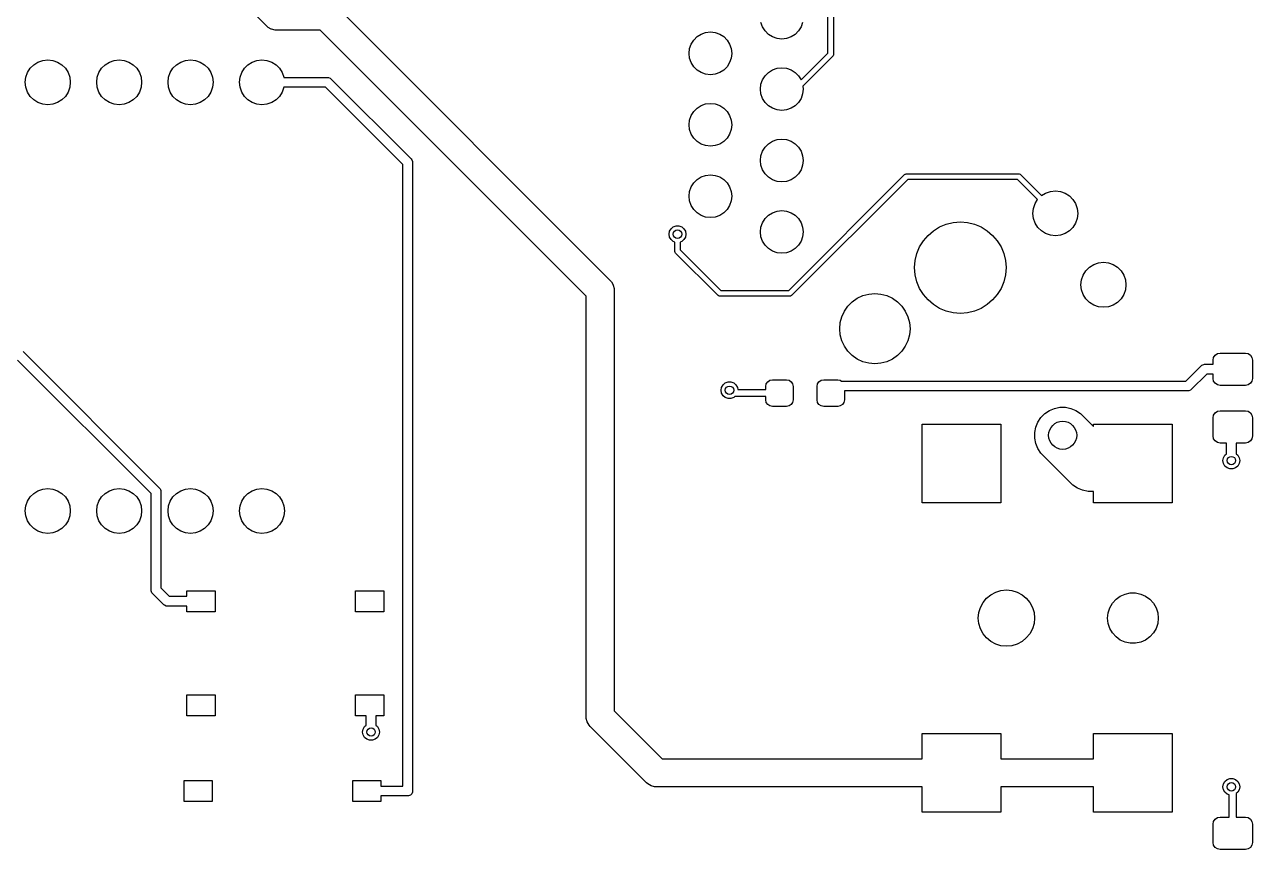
# Model space of a CAD drawing. Extents: x 281 to 540, y -238 to -79.
# Drawn here: x 331.58 to 375.26, y -174.03 to -144.71 of the extents above; entities that cross this region are included whole.
import ezdxf

# ---------------------------------------------------------------- set-up
doc = ezdxf.new("R2010")
doc.units = 0
doc.layers.add('BLACK', color=7, linetype='CONTINUOUS')

msp = doc.modelspace()

# ---------------------------------------------------------------- linework, layer by layer
at = {"layer": 'BLACK', "linetype": 'CONTINUOUS'}
for p, q in [((340.206447, -144.763553), (338.613947, -143.171053)), ((360.16, -145.718578), (360.16, -143.101422)), ((360.36, -143.06), (360.36, -145.76)), ((342.663553, -144.056447), (352.413553, -153.806446)), ((340.25561, -144.806668), (340.206447, -144.763553)), ((340.255619, -144.806677), (340.25561, -144.806668)), ((340.357488, -144.865491), (340.255619, -144.806677)), ((340.368658, -144.87194), (340.357488, -144.865491)), ((340.494737, -144.905723), (340.368658, -144.87194)), ((340.494752, -144.905723), (340.494737, -144.905723)), ((340.56, -144.91), (340.494752, -144.905723)), ((342.102894, -144.91), (340.56, -144.91)), ((351.56, -154.367106), (342.102894, -144.91)), ((355.650248, -145.045264), (355.810884, -144.989055)), ((355.810884, -144.989055), (355.98, -144.97)), ((355.98, -144.97), (356.149116, -144.989055)), ((356.149116, -144.989055), (356.309752, -145.045264)), ((357.835264, -144.789752), (357.779055, -144.629116)), ((357.925808, -144.933852), (357.835264, -144.789752)), ((358.046148, -145.054192), (357.925808, -144.933852)), ((359.114192, -144.933852), (358.993852, -145.054192)), ((359.204736, -144.789752), (359.114192, -144.933852)), ((359.260945, -144.629116), (359.204736, -144.789752)), ((355.239055, -145.560884), (355.295264, -145.400248)), ((355.295264, -145.400248), (355.385808, -145.256148)), ((355.385808, -145.256148), (355.506148, -145.135808)), ((355.506148, -145.135808), (355.650248, -145.045264)), ((356.309752, -145.045264), (356.453852, -145.135808)), ((356.453852, -145.135808), (356.574192, -145.256148)), ((356.574192, -145.256148), (356.664736, -145.400248)), ((356.664736, -145.400248), (356.720945, -145.560884)), ((358.190248, -145.144736), (358.046148, -145.054192)), ((358.350884, -145.200945), (358.190248, -145.144736)), ((358.52, -145.22), (358.350884, -145.200945)), ((358.689116, -145.200945), (358.52, -145.22)), ((358.849752, -145.144736), (358.689116, -145.200945)), ((358.993852, -145.054192), (358.849752, -145.144736)), ((355.22, -145.73), (355.239055, -145.560884)), ((355.239055, -145.899116), (355.22, -145.73)), ((356.720945, -145.560884), (356.74, -145.73)), ((356.74, -145.73), (356.720945, -145.899116)), ((359.205667, -146.67291), (360.16, -145.718578)), ((360.330711, -145.830711), (359.267992, -146.893429)), ((360.343147, -145.815557), (360.330711, -145.830711)), ((360.358079, -145.779509), (360.343147, -145.815557)), ((360.36, -145.76), (360.358079, -145.779509)), ((331.689225, -146.412893), (331.784535, -146.261208)), ((331.784535, -146.261208), (331.911208, -146.134535)), ((331.911208, -146.134535), (332.062893, -146.039225)), ((332.062893, -146.039225), (332.231983, -145.980058)), ((332.231983, -145.980058), (332.41, -145.96)), ((332.41, -145.96), (332.588017, -145.980058)), ((332.588017, -145.980058), (332.757107, -146.039225)), ((332.757107, -146.039225), (332.908792, -146.134535)), ((332.908792, -146.134535), (333.035465, -146.261208)), ((333.035465, -146.261208), (333.130775, -146.412893)), ((334.229225, -146.412893), (334.324535, -146.261208)), ((334.324535, -146.261208), (334.451208, -146.134535)), ((334.451208, -146.134535), (334.602893, -146.039225)), ((334.602893, -146.039225), (334.771983, -145.980058)), ((334.771983, -145.980058), (334.95, -145.96)), ((334.95, -145.96), (335.128017, -145.980058)), ((335.128017, -145.980058), (335.297107, -146.039225)), ((335.297107, -146.039225), (335.448792, -146.134535)), ((335.448792, -146.134535), (335.575465, -146.261208)), ((335.575465, -146.261208), (335.670775, -146.412893)), ((336.769225, -146.412893), (336.864535, -146.261208)), ((336.864535, -146.261208), (336.991208, -146.134535)), ((336.991208, -146.134535), (337.142893, -146.039225)), ((337.142893, -146.039225), (337.311983, -145.980058)), ((337.311983, -145.980058), (337.49, -145.96)), ((337.49, -145.96), (337.668017, -145.980058)), ((337.668017, -145.980058), (337.837107, -146.039225)), ((337.837107, -146.039225), (337.988792, -146.134535)), ((337.988792, -146.134535), (338.115465, -146.261208)), ((338.115465, -146.261208), (338.210775, -146.412893)), ((339.309225, -146.412893), (339.404535, -146.261208)), ((339.404535, -146.261208), (339.531208, -146.134535)), ((339.531208, -146.134535), (339.682893, -146.039225)), ((339.682893, -146.039225), (339.851983, -145.980058)), ((339.851983, -145.980058), (340.03, -145.96)), ((340.03, -145.96), (340.208017, -145.980058)), ((340.208017, -145.980058), (340.377107, -146.039225)), ((340.377107, -146.039225), (340.528792, -146.134535)), ((340.528792, -146.134535), (340.655465, -146.261208)), ((340.655465, -146.261208), (340.750775, -146.412893)), ((355.295264, -146.059752), (355.239055, -145.899116)), ((355.385808, -146.203852), (355.295264, -146.059752)), ((355.506148, -146.324192), (355.385808, -146.203852)), ((356.574192, -146.203852), (356.453852, -146.324192)), ((356.664736, -146.059752), (356.574192, -146.203852)), ((356.720945, -145.899116), (356.664736, -146.059752)), ((358.190248, -146.315264), (358.350884, -146.259055)), ((358.350884, -146.259055), (358.52, -146.24)), ((358.52, -146.24), (358.689116, -146.259055)), ((358.689116, -146.259055), (358.849752, -146.315264)), ((331.61, -146.76), (331.630058, -146.581983)), ((331.630058, -146.581983), (331.689225, -146.412893)), ((333.130775, -146.412893), (333.189942, -146.581983)), ((333.189942, -146.581983), (333.21, -146.76)), ((334.15, -146.76), (334.170058, -146.581983)), ((334.170058, -146.581983), (334.229225, -146.412893)), ((335.670775, -146.412893), (335.729942, -146.581983)), ((335.729942, -146.581983), (335.75, -146.76)), ((336.69, -146.76), (336.710058, -146.581983)), ((336.710058, -146.581983), (336.769225, -146.412893)), ((338.210775, -146.412893), (338.269942, -146.581983)), ((338.269942, -146.581983), (338.29, -146.76)), ((339.23, -146.76), (339.250058, -146.581983)), ((339.250058, -146.581983), (339.309225, -146.412893)), ((340.750775, -146.412893), (340.809942, -146.581983)), ((340.809942, -146.581983), (340.810282, -146.585)), ((340.810282, -146.585), (342.36, -146.585)), ((342.36, -146.585), (342.394141, -146.588363)), ((342.394141, -146.588363), (342.457225, -146.614493)), ((342.457225, -146.614493), (342.457229, -146.614497)), ((342.457229, -146.614497), (342.483744, -146.636256)), ((342.483744, -146.636256), (345.333744, -149.486257)), ((355.650248, -146.414736), (355.506148, -146.324192)), ((355.810884, -146.470945), (355.650248, -146.414736)), ((355.98, -146.49), (355.810884, -146.470945)), ((356.149116, -146.470945), (355.98, -146.49)), ((356.309752, -146.414736), (356.149116, -146.470945)), ((356.453852, -146.324192), (356.309752, -146.414736)), ((357.779055, -146.830884), (357.835264, -146.670248)), ((357.835264, -146.670248), (357.925808, -146.526148)), ((357.925808, -146.526148), (358.046148, -146.405808)), ((358.046148, -146.405808), (358.190248, -146.315264)), ((358.849752, -146.315264), (358.993852, -146.405808)), ((358.993852, -146.405808), (359.114192, -146.526148)), ((359.114192, -146.526148), (359.204736, -146.670248)), ((359.204736, -146.670248), (359.205667, -146.67291)), ((331.630058, -146.938017), (331.61, -146.76)), ((331.689225, -147.107107), (331.630058, -146.938017)), ((331.784535, -147.258792), (331.689225, -147.107107)), ((333.130775, -147.107107), (333.035465, -147.258792)), ((333.189942, -146.938017), (333.130775, -147.107107)), ((333.21, -146.76), (333.189942, -146.938017)), ((334.170058, -146.938017), (334.15, -146.76)), ((334.229225, -147.107107), (334.170058, -146.938017)), ((334.324535, -147.258792), (334.229225, -147.107107)), ((335.670775, -147.107107), (335.575465, -147.258792)), ((335.729942, -146.938017), (335.670775, -147.107107)), ((335.75, -146.76), (335.729942, -146.938017)), ((336.710058, -146.938017), (336.69, -146.76)), ((336.769225, -147.107107), (336.710058, -146.938017)), ((336.864535, -147.258792), (336.769225, -147.107107)), ((338.210775, -147.107107), (338.115465, -147.258792)), ((338.269942, -146.938017), (338.210775, -147.107107)), ((338.29, -146.76), (338.269942, -146.938017)), ((339.250058, -146.938017), (339.23, -146.76)), ((339.309225, -147.107107), (339.250058, -146.938017)), ((339.404535, -147.258792), (339.309225, -147.107107)), ((340.750775, -147.107107), (340.655465, -147.258792)), ((340.809942, -146.938017), (340.750775, -147.107107)), ((340.810282, -146.935), (340.809942, -146.938017)), ((342.287512, -146.935), (340.810282, -146.935)), ((345.035, -149.682487), (342.287512, -146.935)), ((357.76, -147), (357.779055, -146.830884)), ((357.779055, -147.169116), (357.76, -147)), ((357.835264, -147.329752), (357.779055, -147.169116)), ((359.260945, -147.169116), (359.204736, -147.329752)), ((359.28, -147), (359.260945, -147.169116)), ((359.267992, -146.893429), (359.28, -147)), ((331.911208, -147.385465), (331.784535, -147.258792)), ((332.062893, -147.480775), (331.911208, -147.385465)), ((332.231983, -147.539942), (332.062893, -147.480775)), ((332.41, -147.56), (332.231983, -147.539942)), ((332.588017, -147.539942), (332.41, -147.56)), ((332.757107, -147.480775), (332.588017, -147.539942)), ((332.908792, -147.385465), (332.757107, -147.480775)), ((333.035465, -147.258792), (332.908792, -147.385465)), ((334.451208, -147.385465), (334.324535, -147.258792)), ((334.602893, -147.480775), (334.451208, -147.385465)), ((334.771983, -147.539942), (334.602893, -147.480775)), ((334.95, -147.56), (334.771983, -147.539942)), ((335.128017, -147.539942), (334.95, -147.56)), ((335.297107, -147.480775), (335.128017, -147.539942)), ((335.448792, -147.385465), (335.297107, -147.480775)), ((335.575465, -147.258792), (335.448792, -147.385465)), ((336.991208, -147.385465), (336.864535, -147.258792)), ((337.142893, -147.480775), (336.991208, -147.385465)), ((337.311983, -147.539942), (337.142893, -147.480775)), ((337.49, -147.56), (337.311983, -147.539942)), ((337.668017, -147.539942), (337.49, -147.56)), ((337.837107, -147.480775), (337.668017, -147.539942)), ((337.988792, -147.385465), (337.837107, -147.480775)), ((338.115465, -147.258792), (337.988792, -147.385465)), ((339.531208, -147.385465), (339.404535, -147.258792)), ((339.682893, -147.480775), (339.531208, -147.385465)), ((339.851983, -147.539942), (339.682893, -147.480775)), ((340.03, -147.56), (339.851983, -147.539942)), ((340.208017, -147.539942), (340.03, -147.56)), ((340.377107, -147.480775), (340.208017, -147.539942)), ((340.528792, -147.385465), (340.377107, -147.480775)), ((340.655465, -147.258792), (340.528792, -147.385465)), ((355.506148, -147.675808), (355.650248, -147.585264)), ((355.650248, -147.585264), (355.810884, -147.529055)), ((355.810884, -147.529055), (355.98, -147.51)), ((355.98, -147.51), (356.149116, -147.529055)), ((356.149116, -147.529055), (356.309752, -147.585264)), ((356.309752, -147.585264), (356.453852, -147.675808)), ((357.925808, -147.473852), (357.835264, -147.329752)), ((358.046148, -147.594192), (357.925808, -147.473852)), ((358.190248, -147.684736), (358.046148, -147.594192)), ((358.993852, -147.594192), (358.849752, -147.684736)), ((359.114192, -147.473852), (358.993852, -147.594192)), ((359.204736, -147.329752), (359.114192, -147.473852)), ((355.239055, -148.100884), (355.295264, -147.940248)), ((355.295264, -147.940248), (355.385808, -147.796148)), ((355.385808, -147.796148), (355.506148, -147.675808)), ((356.453852, -147.675808), (356.574192, -147.796148)), ((356.574192, -147.796148), (356.664736, -147.940248)), ((356.664736, -147.940248), (356.720945, -148.100884)), ((358.350884, -147.740945), (358.190248, -147.684736)), ((358.52, -147.76), (358.350884, -147.740945)), ((358.689116, -147.740945), (358.52, -147.76)), ((358.849752, -147.684736), (358.689116, -147.740945)), ((355.22, -148.27), (355.239055, -148.100884)), ((355.239055, -148.439116), (355.22, -148.27)), ((355.295264, -148.599752), (355.239055, -148.439116)), ((356.720945, -148.439116), (356.664736, -148.599752)), ((356.720945, -148.100884), (356.74, -148.27)), ((356.74, -148.27), (356.720945, -148.439116)), ((355.385808, -148.743852), (355.295264, -148.599752)), ((355.506148, -148.864192), (355.385808, -148.743852)), ((355.650248, -148.954736), (355.506148, -148.864192)), ((356.453852, -148.864192), (356.309752, -148.954736)), ((356.574192, -148.743852), (356.453852, -148.864192)), ((356.664736, -148.599752), (356.574192, -148.743852)), ((358.046148, -148.945808), (358.190248, -148.855264)), ((358.190248, -148.855264), (358.350884, -148.799055)), ((358.350884, -148.799055), (358.52, -148.78)), ((358.52, -148.78), (358.689116, -148.799055)), ((358.689116, -148.799055), (358.849752, -148.855264)), ((358.849752, -148.855264), (358.993852, -148.945808)), ((355.810884, -149.010945), (355.650248, -148.954736)), ((355.98, -149.03), (355.810884, -149.010945)), ((356.149116, -149.010945), (355.98, -149.03)), ((356.309752, -148.954736), (356.149116, -149.010945)), ((357.779055, -149.370884), (357.835264, -149.210248)), ((357.835264, -149.210248), (357.925808, -149.066148)), ((357.925808, -149.066148), (358.046148, -148.945808)), ((358.993852, -148.945808), (359.114192, -149.066148)), ((359.114192, -149.066148), (359.204736, -149.210248)), ((359.204736, -149.210248), (359.260945, -149.370884)), ((345.035, -171.785), (345.035, -149.682487)), ((345.333744, -149.486257), (345.355502, -149.51277)), ((345.355502, -149.51277), (345.355507, -149.512775)), ((345.355507, -149.512775), (345.355507, -149.512776)), ((345.355507, -149.512776), (345.381638, -149.57586)), ((345.381638, -149.57586), (345.381638, -149.575869)), ((345.381638, -149.575869), (345.385, -149.61)), ((345.385, -149.61), (345.385, -171.96)), ((357.76, -149.54), (357.779055, -149.370884)), ((357.779055, -149.709116), (357.76, -149.54)), ((357.835264, -149.869752), (357.779055, -149.709116)), ((359.260945, -149.709116), (359.204736, -149.869752)), ((359.260945, -149.370884), (359.28, -149.54)), ((359.28, -149.54), (359.260945, -149.709116)), ((355.385808, -150.336148), (355.506148, -150.215808)), ((355.506148, -150.215808), (355.650248, -150.125264)), ((355.650248, -150.125264), (355.810884, -150.069055)), ((355.810884, -150.069055), (355.98, -150.05)), ((355.98, -150.05), (356.149116, -150.069055)), ((356.149116, -150.069055), (356.309752, -150.125264)), ((356.309752, -150.125264), (356.453852, -150.215808)), ((356.453852, -150.215808), (356.574192, -150.336148)), ((357.925808, -150.013852), (357.835264, -149.869752)), ((358.046148, -150.134192), (357.925808, -150.013852)), ((358.190248, -150.224736), (358.046148, -150.134192)), ((358.350884, -150.280945), (358.190248, -150.224736)), ((358.849752, -150.224736), (358.689116, -150.280945)), ((358.768578, -154.16), (362.889289, -150.03929)), ((358.993852, -150.134192), (358.849752, -150.224736)), ((363.001421, -150.21), (358.880711, -154.330711)), ((359.114192, -150.013852), (358.993852, -150.134192)), ((359.204736, -149.869752), (359.114192, -150.013852)), ((362.889289, -150.03929), (362.904442, -150.026853)), ((362.904442, -150.026853), (362.915, -150.022479)), ((362.915, -150.022479), (362.940491, -150.011921)), ((362.940491, -150.011921), (362.96, -150.01)), ((362.96, -150.01), (366.94, -150.01)), ((366.898578, -150.21), (363.001421, -150.21)), ((367.618843, -150.930265), (366.898578, -150.21)), ((366.94, -150.01), (366.959509, -150.011921)), ((366.959509, -150.011921), (366.995557, -150.026853)), ((366.995557, -150.026853), (367.010711, -150.039289)), ((367.010711, -150.039289), (367.760265, -150.788843)), ((355.22, -150.81), (355.239055, -150.640884)), ((355.239055, -150.640884), (355.295264, -150.480248)), ((355.295264, -150.480248), (355.385808, -150.336148)), ((356.574192, -150.336148), (356.664736, -150.480248)), ((356.664736, -150.480248), (356.720945, -150.640884)), ((356.720945, -150.640884), (356.74, -150.81)), ((358.52, -150.3), (358.350884, -150.280945)), ((358.689116, -150.280945), (358.52, -150.3)), ((367.902893, -150.699225), (368.071983, -150.640058)), ((368.071983, -150.640058), (368.25, -150.62)), ((368.25, -150.62), (368.428017, -150.640058)), ((368.428017, -150.640058), (368.597107, -150.699225)), ((355.239055, -150.979116), (355.22, -150.81)), ((355.295264, -151.139752), (355.239055, -150.979116)), ((356.720945, -150.979116), (356.664736, -151.139752)), ((356.74, -150.81), (356.720945, -150.979116)), ((367.470058, -151.241983), (367.529225, -151.072893)), ((367.529225, -151.072893), (367.618843, -150.930265)), ((367.760265, -150.788843), (367.902893, -150.699225)), ((368.597107, -150.699225), (368.748792, -150.794535)), ((368.748792, -150.794535), (368.875465, -150.921208)), ((368.875465, -150.921208), (368.970775, -151.072893)), ((368.970775, -151.072893), (369.029942, -151.241983)), ((355.385808, -151.283852), (355.295264, -151.139752)), ((355.506148, -151.404192), (355.385808, -151.283852)), ((355.650248, -151.494736), (355.506148, -151.404192)), ((355.810884, -151.550945), (355.650248, -151.494736)), ((355.98, -151.57), (355.810884, -151.550945)), ((356.149116, -151.550945), (355.98, -151.57)), ((356.309752, -151.494736), (356.149116, -151.550945)), ((356.453852, -151.404192), (356.309752, -151.494736)), ((356.574192, -151.283852), (356.453852, -151.404192)), ((356.664736, -151.139752), (356.574192, -151.283852)), ((357.925808, -151.606148), (358.046148, -151.485808)), ((358.046148, -151.485808), (358.190248, -151.395264)), ((358.190248, -151.395264), (358.350884, -151.339055)), ((358.350884, -151.339055), (358.52, -151.32)), ((358.52, -151.32), (358.689116, -151.339055)), ((358.689116, -151.339055), (358.849752, -151.395264)), ((358.849752, -151.395264), (358.993852, -151.485808)), ((358.993852, -151.485808), (359.114192, -151.606148)), ((367.45, -151.42), (367.470058, -151.241983)), ((367.470058, -151.598017), (367.45, -151.42)), ((369.029942, -151.241983), (369.05, -151.42)), ((369.05, -151.42), (369.029942, -151.598017)), ((354.528092, -152.057394), (354.580187, -151.967164)), ((354.580187, -151.967164), (354.66, -151.900192)), ((354.66, -151.900192), (354.757906, -151.864558)), ((354.757906, -151.864558), (354.862094, -151.864558)), ((354.862094, -151.864558), (354.96, -151.900192)), ((354.96, -151.900192), (355.039813, -151.967164)), ((355.039813, -151.967164), (355.091908, -152.057394)), ((357.76, -152.08), (357.779055, -151.910884)), ((357.779055, -151.910884), (357.835264, -151.750248)), ((357.835264, -151.750248), (357.925808, -151.606148)), ((359.114192, -151.606148), (359.204736, -151.750248)), ((359.204736, -151.750248), (359.260945, -151.910884)), ((359.260945, -151.910884), (359.28, -152.08)), ((363.914849, -152.035347), (364.132265, -151.902114)), ((364.132265, -151.902114), (364.367847, -151.804533)), ((364.367847, -151.804533), (364.615794, -151.745006)), ((364.615794, -151.745006), (364.87, -151.725)), ((364.87, -151.725), (365.124206, -151.745006)), ((365.124206, -151.745006), (365.372153, -151.804533)), ((365.372153, -151.804533), (365.607735, -151.902114)), ((365.607735, -151.902114), (365.825151, -152.035347)), ((367.529225, -151.767107), (367.470058, -151.598017)), ((367.624535, -151.918792), (367.529225, -151.767107)), ((367.751208, -152.045465), (367.624535, -151.918792)), ((368.875465, -151.918792), (368.748792, -152.045465)), ((368.970775, -151.767107), (368.875465, -151.918792)), ((369.029942, -151.598017), (368.970775, -151.767107)), ((354.51, -152.16), (354.528092, -152.057394)), ((354.528092, -152.262606), (354.51, -152.16)), ((354.580187, -152.352836), (354.528092, -152.262606)), ((354.66, -152.419808), (354.580187, -152.352836)), ((354.71, -152.438006), (354.66, -152.419808)), ((354.96, -152.419808), (354.91, -152.438006)), ((355.039813, -152.352836), (354.96, -152.419808)), ((355.091908, -152.262606), (355.039813, -152.352836)), ((355.091908, -152.057394), (355.11, -152.16)), ((355.11, -152.16), (355.091908, -152.262606)), ((357.779055, -152.249116), (357.76, -152.08)), ((357.835264, -152.409752), (357.779055, -152.249116)), ((357.925808, -152.553852), (357.835264, -152.409752)), ((359.204736, -152.409752), (359.114192, -152.553852)), ((359.260945, -152.249116), (359.204736, -152.409752)), ((359.28, -152.08), (359.260945, -152.249116)), ((363.422114, -152.612265), (363.555347, -152.394849)), ((363.555347, -152.394849), (363.720951, -152.200951)), ((363.720951, -152.200951), (363.914849, -152.035347)), ((365.825151, -152.035347), (366.019049, -152.200951)), ((366.019049, -152.200951), (366.184653, -152.394849)), ((366.184653, -152.394849), (366.317886, -152.612265)), ((367.902893, -152.140775), (367.751208, -152.045465)), ((368.071983, -152.199942), (367.902893, -152.140775)), ((368.25, -152.22), (368.071983, -152.199942)), ((368.428017, -152.199942), (368.25, -152.22)), ((368.597107, -152.140775), (368.428017, -152.199942)), ((368.748792, -152.045465), (368.597107, -152.140775)), ((354.71, -152.76), (354.71, -152.438006)), ((354.711921, -152.779509), (354.71, -152.76)), ((354.726853, -152.815557), (354.711921, -152.779509)), ((354.739289, -152.830711), (354.726853, -152.815557)), ((356.239289, -154.33071), (354.739289, -152.830711)), ((354.91, -152.438006), (354.91, -152.718578)), ((354.91, -152.718578), (356.351421, -154.16)), ((358.046148, -152.674192), (357.925808, -152.553852)), ((358.190248, -152.764736), (358.046148, -152.674192)), ((358.350884, -152.820945), (358.190248, -152.764736)), ((358.52, -152.84), (358.350884, -152.820945)), ((358.689116, -152.820945), (358.52, -152.84)), ((358.849752, -152.764736), (358.689116, -152.820945)), ((358.993852, -152.674192), (358.849752, -152.764736)), ((359.114192, -152.553852), (358.993852, -152.674192)), ((363.265006, -153.095794), (363.324533, -152.847847)), ((363.324533, -152.847847), (363.422114, -152.612265)), ((366.317886, -152.612265), (366.415467, -152.847847)), ((366.415467, -152.847847), (366.474994, -153.095794)), ((363.245, -153.35), (363.265006, -153.095794)), ((366.474994, -153.095794), (366.495, -153.35)), ((369.461208, -153.334535), (369.612893, -153.239225)), ((369.612893, -153.239225), (369.781983, -153.180058)), ((369.781983, -153.180058), (369.96, -153.16)), ((369.96, -153.16), (370.138017, -153.180058)), ((370.138017, -153.180058), (370.307107, -153.239225)), ((370.307107, -153.239225), (370.458792, -153.334535)), ((363.265006, -153.604206), (363.245, -153.35)), ((363.324533, -153.852153), (363.265006, -153.604206)), ((366.474994, -153.604206), (366.415467, -153.852153)), ((366.495, -153.35), (366.474994, -153.604206)), ((369.180058, -153.781983), (369.239225, -153.612893)), ((369.239225, -153.612893), (369.334535, -153.461208)), ((369.334535, -153.461208), (369.461208, -153.334535)), ((370.458792, -153.334535), (370.585465, -153.461208)), ((370.585465, -153.461208), (370.680775, -153.612893)), ((370.680775, -153.612893), (370.739942, -153.781983)), ((352.413553, -153.806446), (352.456668, -153.85561)), ((352.456668, -153.85561), (352.456677, -153.855619)), ((352.456677, -153.855619), (352.516941, -153.96)), ((352.516941, -153.96), (352.52194, -153.968658)), ((352.52194, -153.968658), (352.555723, -154.094737)), ((352.555723, -154.094737), (352.555723, -154.094752)), ((352.555723, -154.094752), (352.56, -154.16)), ((352.56, -154.16), (352.56, -169.102894)), ((356.351421, -154.16), (358.768578, -154.16)), ((363.422114, -154.087735), (363.324533, -153.852153)), ((363.555347, -154.305151), (363.422114, -154.087735)), ((366.317886, -154.087735), (366.184653, -154.305151)), ((366.415467, -153.852153), (366.317886, -154.087735)), ((369.16, -153.96), (369.180058, -153.781983)), ((369.180058, -154.138017), (369.16, -153.96)), ((369.239225, -154.307107), (369.180058, -154.138017)), ((370.739942, -154.138017), (370.680775, -154.307107)), ((370.739942, -153.781983), (370.76, -153.96)), ((370.76, -153.96), (370.739942, -154.138017)), ((351.56, -169.31), (351.56, -154.367106)), ((356.254442, -154.343147), (356.239289, -154.33071)), ((356.259843, -154.345384), (356.254442, -154.343147)), ((356.290491, -154.358079), (356.259843, -154.345384)), ((356.31, -154.36), (356.290491, -154.358079)), ((358.81, -154.36), (356.31, -154.36)), ((358.829509, -154.358079), (358.81, -154.36)), ((358.865557, -154.343147), (358.829509, -154.358079)), ((358.880711, -154.330711), (358.865557, -154.343147)), ((360.872444, -154.716515), (361.026515, -154.562444)), ((361.026515, -154.562444), (361.205, -154.437468)), ((361.205, -154.437468), (361.402475, -154.345384)), ((361.402475, -154.345384), (361.61294, -154.28899)), ((361.61294, -154.28899), (361.83, -154.27)), ((361.83, -154.27), (362.04706, -154.28899)), ((362.04706, -154.28899), (362.257525, -154.345384)), ((362.257525, -154.345384), (362.455, -154.437468)), ((362.455, -154.437468), (362.633485, -154.562444)), ((362.633485, -154.562444), (362.787556, -154.716515)), ((363.720951, -154.499049), (363.555347, -154.305151)), ((363.914849, -154.664653), (363.720951, -154.499049)), ((366.019049, -154.499049), (365.825151, -154.664653)), ((366.184653, -154.305151), (366.019049, -154.499049)), ((369.334535, -154.458792), (369.239225, -154.307107)), ((369.461208, -154.585465), (369.334535, -154.458792)), ((369.612893, -154.680775), (369.461208, -154.585465)), ((370.458792, -154.585465), (370.307107, -154.680775)), ((370.585465, -154.458792), (370.458792, -154.585465)), ((370.680775, -154.307107), (370.585465, -154.458792)), ((360.655384, -155.092475), (360.747468, -154.895)), ((360.747468, -154.895), (360.872444, -154.716515)), ((362.787556, -154.716515), (362.912532, -154.895)), ((362.912532, -154.895), (363.004616, -155.092475)), ((364.132265, -154.797886), (363.914849, -154.664653)), ((364.367847, -154.895467), (364.132265, -154.797886)), ((364.615794, -154.954994), (364.367847, -154.895467)), ((364.87, -154.975), (364.615794, -154.954994)), ((365.124206, -154.954994), (364.87, -154.975)), ((365.372153, -154.895467), (365.124206, -154.954994)), ((365.607735, -154.797886), (365.372153, -154.895467)), ((365.825151, -154.664653), (365.607735, -154.797886)), ((369.781983, -154.739942), (369.612893, -154.680775)), ((369.96, -154.76), (369.781983, -154.739942)), ((370.138017, -154.739942), (369.96, -154.76)), ((370.307107, -154.680775), (370.138017, -154.739942)), ((360.58, -155.52), (360.59899, -155.30294)), ((360.59899, -155.30294), (360.655384, -155.092475)), ((363.004616, -155.092475), (363.06101, -155.30294)), ((363.06101, -155.30294), (363.08, -155.52)), ((360.59899, -155.73706), (360.58, -155.52)), ((360.655384, -155.947525), (360.59899, -155.73706)), ((363.06101, -155.73706), (363.004616, -155.947525)), ((363.08, -155.52), (363.06101, -155.73706)), ((331.533744, -156.336256), (336.383744, -161.186256)), ((360.747468, -156.145), (360.655384, -155.947525)), ((360.872444, -156.323485), (360.747468, -156.145)), ((361.026515, -156.477556), (360.872444, -156.323485)), ((362.787556, -156.323485), (362.633485, -156.477556)), ((362.912532, -156.145), (362.787556, -156.323485)), ((363.004616, -155.947525), (362.912532, -156.145)), ((336.085, -161.382488), (331.337512, -156.635)), ((361.205, -156.602532), (361.026515, -156.477556)), ((361.402475, -156.694616), (361.205, -156.602532)), ((361.61294, -156.75101), (361.402475, -156.694616)), ((361.83, -156.77), (361.61294, -156.75101)), ((362.04706, -156.75101), (361.83, -156.77)), ((362.257525, -156.694616), (362.04706, -156.75101)), ((362.455, -156.602532), (362.257525, -156.694616)), ((362.633485, -156.477556), (362.455, -156.602532)), ((373.462775, -156.814493), (373.525859, -156.788363)), ((373.525859, -156.788363), (373.56, -156.785)), ((373.56, -156.785), (373.86, -156.785)), ((373.86, -156.635), (373.87903, -156.539329)), ((373.86, -156.785), (373.86, -156.635)), ((373.87903, -156.539329), (373.933223, -156.458223)), ((373.933223, -156.458223), (374.014329, -156.40403)), ((374.014329, -156.40403), (374.11, -156.385)), ((374.11, -156.385), (375.01, -156.385)), ((375.01, -156.385), (375.105671, -156.40403)), ((375.105671, -156.40403), (375.186777, -156.458223)), ((375.186777, -156.458223), (375.24097, -156.539329)), ((375.24097, -156.539329), (375.26, -156.635)), ((375.26, -156.635), (375.26, -157.285)), ((372.887512, -157.385), (373.436256, -156.836256)), ((373.632488, -157.135), (373.083744, -157.683744)), ((373.436256, -156.836256), (373.46277, -156.814497)), ((373.46277, -156.814497), (373.462775, -156.814493)), ((373.86, -157.135), (373.632488, -157.135)), ((373.86, -157.285), (373.86, -157.135)), ((356.36, -157.71), (356.378092, -157.607394)), ((356.378092, -157.607394), (356.430187, -157.517164)), ((356.430187, -157.517164), (356.51, -157.450192)), ((356.51, -157.450192), (356.607906, -157.414558)), ((356.607906, -157.414558), (356.712094, -157.414558)), ((356.712094, -157.414558), (356.81, -157.450192)), ((356.81, -157.450192), (356.889813, -157.517164)), ((356.889813, -157.517164), (356.941908, -157.607394)), ((356.941908, -157.607394), (356.955592, -157.685)), ((357.9475, -157.5725), (357.965579, -157.481613)), ((357.9475, -157.685), (357.9475, -157.5725)), ((357.965579, -157.481613), (358.017062, -157.404562)), ((358.017062, -157.404562), (358.094113, -157.353079)), ((358.094113, -157.353079), (358.185, -157.335)), ((358.185, -157.335), (358.685, -157.335)), ((358.685, -157.335), (358.775887, -157.353079)), ((358.775887, -157.353079), (358.852938, -157.404562)), ((358.852938, -157.404562), (358.904421, -157.481613)), ((358.904421, -157.481613), (358.9225, -157.5725)), ((358.9225, -157.5725), (358.9225, -158.0475)), ((359.7725, -157.5725), (359.790579, -157.481613)), ((359.7725, -158.0475), (359.7725, -157.5725)), ((359.790579, -157.481613), (359.842062, -157.404562)), ((359.842062, -157.404562), (359.919113, -157.353079)), ((359.919113, -157.353079), (360.01, -157.335)), ((360.01, -157.335), (360.51, -157.335)), ((360.51, -157.335), (360.600887, -157.353079)), ((360.600887, -157.353079), (360.648661, -157.385)), ((360.648661, -157.385), (372.887512, -157.385)), ((373.87903, -157.380671), (373.86, -157.285)), ((373.933223, -157.461777), (373.87903, -157.380671)), ((374.014329, -157.51597), (373.933223, -157.461777)), ((374.11, -157.535), (374.014329, -157.51597)), ((375.01, -157.535), (374.11, -157.535)), ((375.105671, -157.51597), (375.01, -157.535)), ((375.186777, -157.461777), (375.105671, -157.51597)), ((375.24097, -157.380671), (375.186777, -157.461777)), ((375.26, -157.285), (375.24097, -157.380671)), ((356.378092, -157.812606), (356.36, -157.71)), ((356.430187, -157.902836), (356.378092, -157.812606)), ((356.51, -157.969808), (356.430187, -157.902836)), ((356.607906, -158.005442), (356.51, -157.969808)), ((356.712094, -158.005442), (356.607906, -158.005442)), ((356.81, -157.969808), (356.712094, -158.005442)), ((356.851482, -157.935), (356.81, -157.969808)), ((357.9475, -157.935), (356.851482, -157.935)), ((356.955592, -157.685), (357.9475, -157.685)), ((357.9475, -158.0475), (357.9475, -157.935)), ((357.965579, -158.138387), (357.9475, -158.0475)), ((358.9225, -158.0475), (358.904421, -158.138387)), ((359.790579, -158.138387), (359.7725, -158.0475)), ((360.7475, -158.0475), (360.729421, -158.138387)), ((372.96, -157.735), (360.7475, -157.735)), ((360.7475, -157.735), (360.7475, -158.0475)), ((372.994141, -157.731637), (372.96, -157.735)), ((373.057225, -157.705507), (372.994141, -157.731637)), ((373.057229, -157.705502), (373.057225, -157.705507)), ((373.083744, -157.683744), (373.057229, -157.705502)), ((358.017062, -158.215438), (357.965579, -158.138387)), ((358.094113, -158.266921), (358.017062, -158.215438)), ((358.185, -158.285), (358.094113, -158.266921)), ((358.685, -158.285), (358.185, -158.285)), ((358.775887, -158.266921), (358.685, -158.285)), ((358.852938, -158.215438), (358.775887, -158.266921)), ((358.904421, -158.138387), (358.852938, -158.215438)), ((359.842062, -158.215438), (359.790579, -158.138387)), ((359.919113, -158.266921), (359.842062, -158.215438)), ((360.01, -158.285), (359.919113, -158.266921)), ((360.51, -158.285), (360.01, -158.285)), ((360.600887, -158.266921), (360.51, -158.285)), ((360.677938, -158.215438), (360.600887, -158.266921)), ((360.729421, -158.138387), (360.677938, -158.215438)), ((367.736989, -158.675606), (367.875606, -158.536989)), ((367.875606, -158.536989), (368.038604, -158.428079)), ((368.038604, -158.428079), (368.219716, -158.35306)), ((368.219716, -158.35306), (368.411983, -158.314816)), ((368.411983, -158.314816), (368.608017, -158.314816)), ((368.608017, -158.314816), (368.800284, -158.35306)), ((368.800284, -158.35306), (368.981396, -158.428079)), ((368.981396, -158.428079), (369.144394, -158.536989)), ((369.144394, -158.536989), (369.217107, -158.602893)), ((373.87903, -158.589329), (373.933223, -158.508223)), ((373.933223, -158.508223), (374.014329, -158.45403)), ((374.014329, -158.45403), (374.11, -158.435)), ((374.11, -158.435), (375.01, -158.435)), ((375.01, -158.435), (375.105671, -158.45403)), ((375.105671, -158.45403), (375.186777, -158.508223)), ((375.186777, -158.508223), (375.24097, -158.589329)), ((363.51, -161.71), (363.51, -158.91)), ((363.51, -158.91), (366.31, -158.91)), ((366.31, -158.91), (366.31, -161.71)), ((367.55306, -159.019716), (367.628079, -158.838604)), ((367.628079, -158.838604), (367.736989, -158.675606)), ((369.217107, -158.602893), (369.61, -158.995786)), ((369.61, -158.995786), (369.61, -158.91)), ((369.61, -158.91), (372.41, -158.91)), ((372.41, -158.91), (372.41, -161.71)), ((373.86, -158.685), (373.87903, -158.589329)), ((373.86, -159.335), (373.86, -158.685)), ((375.24097, -158.589329), (375.26, -158.685)), ((375.26, -158.685), (375.26, -159.335)), ((367.514816, -159.211983), (367.55306, -159.019716)), ((367.514816, -159.408017), (367.514816, -159.211983)), ((367.55306, -159.600284), (367.514816, -159.408017)), ((373.87903, -159.430671), (373.86, -159.335)), ((375.26, -159.335), (375.24097, -159.430671)), ((367.628079, -159.781396), (367.55306, -159.600284)), ((367.736989, -159.944394), (367.628079, -159.781396)), ((373.933223, -159.511777), (373.87903, -159.430671)), ((374.014329, -159.56597), (373.933223, -159.511777)), ((374.11, -159.585), (374.014329, -159.56597)), ((374.335, -159.585), (374.11, -159.585)), ((374.335, -159.971169), (374.335, -159.585)), ((375.01, -159.585), (374.685, -159.585)), ((374.685, -159.585), (374.685, -159.971169)), ((375.105671, -159.56597), (375.01, -159.585)), ((375.186777, -159.511777), (375.105671, -159.56597)), ((375.24097, -159.430671), (375.186777, -159.511777)), ((367.802893, -160.017107), (367.736989, -159.944394)), ((368.802894, -161.017107), (367.802893, -160.017107)), ((374.21, -160.21), (374.228092, -160.107394)), ((374.228092, -160.312606), (374.21, -160.21)), ((374.228092, -160.107394), (374.280187, -160.017164)), ((374.280187, -160.017164), (374.335, -159.971169)), ((374.685, -159.971169), (374.739813, -160.017164)), ((374.739813, -160.017164), (374.791908, -160.107394)), ((374.791908, -160.107394), (374.81, -160.21)), ((374.81, -160.21), (374.791908, -160.312606)), ((374.280187, -160.402836), (374.228092, -160.312606)), ((374.36, -160.469808), (374.280187, -160.402836)), ((374.457906, -160.505442), (374.36, -160.469808)), ((374.562094, -160.505442), (374.457906, -160.505442)), ((374.66, -160.469808), (374.562094, -160.505442)), ((374.739813, -160.402836), (374.66, -160.469808)), ((374.791908, -160.312606), (374.739813, -160.402836)), ((368.875607, -161.083011), (368.802894, -161.017107)), ((369.038604, -161.191922), (368.875607, -161.083011)), ((331.689225, -161.652893), (331.784535, -161.501208)), ((331.784535, -161.501208), (331.911208, -161.374535)), ((331.911208, -161.374535), (332.062893, -161.279225)), ((332.062893, -161.279225), (332.231983, -161.220058)), ((332.231983, -161.220058), (332.41, -161.2)), ((332.41, -161.2), (332.588017, -161.220058)), ((332.588017, -161.220058), (332.757107, -161.279225)), ((332.757107, -161.279225), (332.908792, -161.374535)), ((332.908792, -161.374535), (333.035465, -161.501208)), ((333.035465, -161.501208), (333.130775, -161.652893)), ((334.229225, -161.652893), (334.324535, -161.501208)), ((334.324535, -161.501208), (334.451208, -161.374535)), ((334.451208, -161.374535), (334.602893, -161.279225)), ((334.602893, -161.279225), (334.771983, -161.220058)), ((334.771983, -161.220058), (334.95, -161.2)), ((334.95, -161.2), (335.128017, -161.220058)), ((335.128017, -161.220058), (335.297107, -161.279225)), ((335.297107, -161.279225), (335.448792, -161.374535)), ((335.448792, -161.374535), (335.575465, -161.501208)), ((335.575465, -161.501208), (335.670775, -161.652893)), ((336.085, -164.81), (336.085, -161.382488)), ((336.383744, -161.186256), (336.405502, -161.21277)), ((336.405502, -161.21277), (336.405507, -161.212775)), ((336.405507, -161.212775), (336.41633, -161.238906)), ((336.41633, -161.238906), (336.431638, -161.27586)), ((336.431638, -161.27586), (336.431638, -161.275869)), ((336.431638, -161.275869), (336.435, -161.31)), ((336.435, -161.31), (336.435, -164.737512)), ((336.769225, -161.652893), (336.864535, -161.501208)), ((336.864535, -161.501208), (336.991208, -161.374535)), ((336.991208, -161.374535), (337.142893, -161.279225)), ((337.142893, -161.279225), (337.311983, -161.220058)), ((337.311983, -161.220058), (337.49, -161.2)), ((337.49, -161.2), (337.668017, -161.220058)), ((337.668017, -161.220058), (337.837107, -161.279225)), ((337.837107, -161.279225), (337.988792, -161.374535)), ((337.988792, -161.374535), (338.115465, -161.501208)), ((338.115465, -161.501208), (338.210775, -161.652893)), ((339.309225, -161.652893), (339.404535, -161.501208)), ((339.404535, -161.501208), (339.531208, -161.374535)), ((339.531208, -161.374535), (339.682893, -161.279225)), ((339.682893, -161.279225), (339.851983, -161.220058)), ((339.851983, -161.220058), (340.03, -161.2)), ((340.03, -161.2), (340.208017, -161.220058)), ((340.208017, -161.220058), (340.377107, -161.279225)), ((340.377107, -161.279225), (340.528792, -161.374535)), ((340.528792, -161.374535), (340.655465, -161.501208)), ((340.655465, -161.501208), (340.750775, -161.652893)), ((369.219716, -161.266941), (369.038604, -161.191922)), ((369.411983, -161.305185), (369.219716, -161.266941)), ((369.51, -161.31), (369.411983, -161.305185)), ((369.61, -161.31), (369.51, -161.31)), ((369.61, -161.71), (369.61, -161.31)), ((331.61, -162), (331.630058, -161.821983)), ((331.630058, -162.178017), (331.61, -162)), ((331.630058, -161.821983), (331.689225, -161.652893)), ((333.130775, -161.652893), (333.189942, -161.821983)), ((333.189942, -161.821983), (333.21, -162)), ((333.21, -162), (333.189942, -162.178017)), ((334.15, -162), (334.170058, -161.821983)), ((334.170058, -162.178017), (334.15, -162)), ((334.170058, -161.821983), (334.229225, -161.652893)), ((335.670775, -161.652893), (335.729942, -161.821983)), ((335.729942, -161.821983), (335.75, -162)), ((335.75, -162), (335.729942, -162.178017)), ((336.69, -162), (336.710058, -161.821983)), ((336.710058, -162.178017), (336.69, -162)), ((336.710058, -161.821983), (336.769225, -161.652893)), ((338.210775, -161.652893), (338.269942, -161.821983)), ((338.269942, -161.821983), (338.29, -162)), ((338.29, -162), (338.269942, -162.178017)), ((339.23, -162), (339.250058, -161.821983)), ((339.250058, -162.178017), (339.23, -162)), ((339.250058, -161.821983), (339.309225, -161.652893)), ((340.750775, -161.652893), (340.809942, -161.821983)), ((340.809942, -161.821983), (340.83, -162)), ((340.83, -162), (340.809942, -162.178017)), ((366.31, -161.71), (363.51, -161.71)), ((372.41, -161.71), (369.61, -161.71)), ((331.689225, -162.347107), (331.630058, -162.178017)), ((331.784535, -162.498792), (331.689225, -162.347107)), ((333.130775, -162.347107), (333.035465, -162.498792)), ((333.189942, -162.178017), (333.130775, -162.347107)), ((334.229225, -162.347107), (334.170058, -162.178017)), ((334.324535, -162.498792), (334.229225, -162.347107)), ((335.670775, -162.347107), (335.575465, -162.498792)), ((335.729942, -162.178017), (335.670775, -162.347107)), ((336.769225, -162.347107), (336.710058, -162.178017)), ((336.864535, -162.498792), (336.769225, -162.347107)), ((338.210775, -162.347107), (338.115465, -162.498792)), ((338.269942, -162.178017), (338.210775, -162.347107)), ((339.309225, -162.347107), (339.250058, -162.178017)), ((339.404535, -162.498792), (339.309225, -162.347107)), ((340.750775, -162.347107), (340.655465, -162.498792)), ((340.809942, -162.178017), (340.750775, -162.347107)), ((331.911208, -162.625465), (331.784535, -162.498792)), ((332.062893, -162.720775), (331.911208, -162.625465)), ((332.231983, -162.779942), (332.062893, -162.720775)), ((332.41, -162.8), (332.231983, -162.779942)), ((332.588017, -162.779942), (332.41, -162.8)), ((332.757107, -162.720775), (332.588017, -162.779942)), ((332.908792, -162.625465), (332.757107, -162.720775)), ((333.035465, -162.498792), (332.908792, -162.625465)), ((334.451208, -162.625465), (334.324535, -162.498792)), ((334.602893, -162.720775), (334.451208, -162.625465)), ((334.771983, -162.779942), (334.602893, -162.720775)), ((334.95, -162.8), (334.771983, -162.779942)), ((335.128017, -162.779942), (334.95, -162.8)), ((335.297107, -162.720775), (335.128017, -162.779942)), ((335.448792, -162.625465), (335.297107, -162.720775)), ((335.575465, -162.498792), (335.448792, -162.625465)), ((336.991208, -162.625465), (336.864535, -162.498792)), ((337.142893, -162.720775), (336.991208, -162.625465)), ((337.311983, -162.779942), (337.142893, -162.720775)), ((337.49, -162.8), (337.311983, -162.779942)), ((337.668017, -162.779942), (337.49, -162.8)), ((337.837107, -162.720775), (337.668017, -162.779942)), ((337.988792, -162.625465), (337.837107, -162.720775)), ((338.115465, -162.498792), (337.988792, -162.625465)), ((339.531208, -162.625465), (339.404535, -162.498792)), ((339.682893, -162.720775), (339.531208, -162.625465)), ((339.851983, -162.779942), (339.682893, -162.720775)), ((340.03, -162.8), (339.851983, -162.779942)), ((340.208017, -162.779942), (340.03, -162.8)), ((340.377107, -162.720775), (340.208017, -162.779942)), ((340.528792, -162.625465), (340.377107, -162.720775)), ((340.655465, -162.498792), (340.528792, -162.625465)), ((336.088363, -164.844141), (336.085, -164.81)), ((336.114493, -164.907225), (336.088363, -164.844141)), ((336.114497, -164.907229), (336.114493, -164.907225)), ((336.136256, -164.933744), (336.114497, -164.907229)), ((336.536256, -165.333743), (336.136256, -164.933744)), ((336.435, -164.737512), (336.732487, -165.035)), ((336.732487, -165.035), (337.36, -165.035)), ((337.36, -165.035), (337.36, -164.835)), ((337.36, -164.835), (338.36, -164.835)), ((338.36, -164.835), (338.36, -165.585)), ((343.36, -165.585), (343.36, -164.835)), ((343.36, -164.835), (344.36, -164.835)), ((344.36, -164.835), (344.36, -165.585)), ((365.802893, -165.102893), (365.95443, -164.97853)), ((365.95443, -164.97853), (366.127317, -164.88612)), ((366.127317, -164.88612), (366.31491, -164.829215)), ((366.31491, -164.829215), (366.51, -164.81)), ((366.51, -164.81), (366.70509, -164.829215)), ((366.70509, -164.829215), (366.892683, -164.88612)), ((366.892683, -164.88612), (367.06557, -164.97853)), ((367.06557, -164.97853), (367.217107, -165.102893)), ((370.407782, -165.14117), (370.56, -165.030577)), ((370.56, -165.030577), (370.731885, -164.954049)), ((370.731885, -164.954049), (370.915924, -164.91493)), ((370.915924, -164.91493), (371.104076, -164.91493)), ((371.104076, -164.91493), (371.288115, -164.954049)), ((371.288115, -164.954049), (371.46, -165.030577)), ((371.46, -165.030577), (371.612218, -165.14117)), ((336.562775, -165.355507), (336.536256, -165.333743)), ((336.625859, -165.381637), (336.562775, -165.355507)), ((336.66, -165.385), (336.625859, -165.381637)), ((337.36, -165.385), (336.66, -165.385)), ((337.36, -165.585), (337.36, -165.385)), ((365.529215, -165.61491), (365.58612, -165.427317)), ((365.58612, -165.427317), (365.67853, -165.25443)), ((365.67853, -165.25443), (365.802893, -165.102893)), ((367.217107, -165.102893), (367.34147, -165.25443)), ((367.34147, -165.25443), (367.43388, -165.427317)), ((367.43388, -165.427317), (367.490785, -165.61491)), ((370.129667, -165.622879), (370.187809, -165.443937)), ((370.187809, -165.443937), (370.281885, -165.280993)), ((370.281885, -165.280993), (370.407782, -165.14117)), ((371.612218, -165.14117), (371.738115, -165.280993)), ((371.738115, -165.280993), (371.832191, -165.443937)), ((371.832191, -165.443937), (371.890333, -165.622879)), ((338.36, -165.585), (337.36, -165.585)), ((344.36, -165.585), (343.36, -165.585)), ((365.51, -165.81), (365.529215, -165.61491)), ((365.529215, -166.00509), (365.51, -165.81)), ((367.490785, -165.61491), (367.51, -165.81)), ((367.51, -165.81), (367.490785, -166.00509)), ((370.11, -165.81), (370.129667, -165.622879)), ((370.129667, -165.997121), (370.11, -165.81)), ((371.890333, -165.622879), (371.91, -165.81)), ((371.91, -165.81), (371.890333, -165.997121)), ((365.58612, -166.192683), (365.529215, -166.00509)), ((365.67853, -166.36557), (365.58612, -166.192683)), ((365.802893, -166.517107), (365.67853, -166.36557)), ((367.34147, -166.36557), (367.217107, -166.517107)), ((367.43388, -166.192683), (367.34147, -166.36557)), ((367.490785, -166.00509), (367.43388, -166.192683)), ((370.187809, -166.176063), (370.129667, -165.997121)), ((370.281885, -166.339007), (370.187809, -166.176063)), ((370.407782, -166.47883), (370.281885, -166.339007)), ((371.738115, -166.339007), (371.612218, -166.47883)), ((371.832191, -166.176063), (371.738115, -166.339007)), ((371.890333, -165.997121), (371.832191, -166.176063)), ((365.95443, -166.64147), (365.802893, -166.517107)), ((366.127317, -166.73388), (365.95443, -166.64147)), ((366.31491, -166.790785), (366.127317, -166.73388)), ((366.51, -166.81), (366.31491, -166.790785)), ((366.70509, -166.790785), (366.51, -166.81)), ((366.892683, -166.73388), (366.70509, -166.790785)), ((367.06557, -166.64147), (366.892683, -166.73388)), ((367.217107, -166.517107), (367.06557, -166.64147)), ((370.56, -166.589423), (370.407782, -166.47883)), ((370.731885, -166.665951), (370.56, -166.589423)), ((370.915924, -166.70507), (370.731885, -166.665951)), ((371.104076, -166.70507), (370.915924, -166.70507)), ((371.288115, -166.665951), (371.104076, -166.70507)), ((371.46, -166.589423), (371.288115, -166.665951)), ((371.612218, -166.47883), (371.46, -166.589423)), ((337.36, -169.285), (337.36, -168.535)), ((337.36, -168.535), (338.36, -168.535)), ((338.36, -168.535), (338.36, -169.285)), ((343.36, -169.285), (343.36, -168.535)), ((343.36, -168.535), (344.36, -168.535)), ((344.36, -168.535), (344.36, -169.285)), ((338.36, -169.285), (337.36, -169.285)), ((343.735, -169.285), (343.36, -169.285)), ((343.735, -169.621169), (343.735, -169.285)), ((344.36, -169.285), (344.085, -169.285)), ((344.085, -169.285), (344.085, -169.621169)), ((351.564277, -169.375247), (351.56, -169.31)), ((351.564277, -169.375263), (351.564277, -169.375247)), ((351.59806, -169.501342), (351.564277, -169.375263)), ((352.56, -169.102894), (354.267106, -170.81)), ((343.61, -169.86), (343.628092, -169.757394)), ((343.628092, -169.962606), (343.61, -169.86)), ((343.628092, -169.757394), (343.680187, -169.667164)), ((343.680187, -169.667164), (343.735, -169.621169)), ((344.085, -169.621169), (344.139813, -169.667164)), ((344.139813, -169.667164), (344.191908, -169.757394)), ((344.191908, -169.757394), (344.21, -169.86)), ((344.21, -169.86), (344.191908, -169.962606)), ((351.663323, -169.614381), (351.59806, -169.501342)), ((351.663338, -169.614396), (351.663323, -169.614381)), ((351.706447, -169.663553), (351.663338, -169.614396)), ((353.706447, -171.663553), (351.706447, -169.663553)), ((343.680187, -170.052836), (343.628092, -169.962606)), ((343.76, -170.119808), (343.680187, -170.052836)), ((343.857906, -170.155442), (343.76, -170.119808)), ((343.962094, -170.155442), (343.857906, -170.155442)), ((344.06, -170.119808), (343.962094, -170.155442)), ((344.139813, -170.052836), (344.06, -170.119808)), ((344.191908, -169.962606), (344.139813, -170.052836)), ((363.51, -170.81), (363.51, -169.91)), ((363.51, -169.91), (366.31, -169.91)), ((366.31, -169.91), (366.31, -170.81)), ((369.61, -170.81), (369.61, -169.91)), ((369.61, -169.91), (372.41, -169.91)), ((372.41, -169.91), (372.41, -172.71)), ((354.267106, -170.81), (363.51, -170.81)), ((366.31, -170.81), (369.61, -170.81)), ((337.26, -172.335), (337.26, -171.585)), ((337.26, -171.585), (338.26, -171.585)), ((338.26, -171.585), (338.26, -172.335)), ((343.26, -172.335), (343.26, -171.585)), ((343.26, -171.585), (344.26, -171.585)), ((344.26, -171.585), (344.26, -171.785)), ((374.228092, -171.707394), (374.280187, -171.617164)), ((374.280187, -171.617164), (374.36, -171.550192)), ((374.36, -171.550192), (374.457906, -171.514558)), ((374.457906, -171.514558), (374.562094, -171.514558)), ((374.562094, -171.514558), (374.66, -171.550192)), ((374.66, -171.550192), (374.739813, -171.617164)), ((374.739813, -171.617164), (374.791908, -171.707394)), ((344.26, -171.785), (345.035, -171.785)), ((345.355507, -172.057225), (345.307225, -172.105507)), ((345.381637, -171.994141), (345.355507, -172.057225)), ((345.385, -171.96), (345.381637, -171.994141)), ((353.75561, -171.706668), (353.706447, -171.663553)), ((353.755619, -171.706677), (353.75561, -171.706668)), ((353.86809, -171.771612), (353.755619, -171.706677)), ((353.868658, -171.77194), (353.86809, -171.771612)), ((353.994737, -171.805723), (353.868658, -171.77194)), ((353.994752, -171.805723), (353.994737, -171.805723)), ((354.06, -171.81), (353.994752, -171.805723)), ((363.51, -171.81), (354.06, -171.81)), ((363.51, -172.71), (363.51, -171.81)), ((369.61, -171.81), (366.31, -171.81)), ((366.31, -171.81), (366.31, -172.71)), ((369.61, -172.71), (369.61, -171.81)), ((374.21, -171.81), (374.228092, -171.707394)), ((374.228092, -171.912606), (374.21, -171.81)), ((374.280187, -172.002836), (374.228092, -171.912606)), ((374.36, -172.069808), (374.280187, -172.002836)), ((374.435, -172.097105), (374.36, -172.069808)), ((374.739813, -172.002836), (374.685, -172.04883)), ((374.685, -172.04883), (374.685, -172.885)), ((374.791908, -171.912606), (374.739813, -172.002836)), ((374.791908, -171.707394), (374.81, -171.81)), ((374.81, -171.81), (374.791908, -171.912606)), ((338.26, -172.335), (337.26, -172.335)), ((344.26, -172.335), (343.26, -172.335)), ((345.21, -172.135), (344.26, -172.135)), ((344.26, -172.135), (344.26, -172.335)), ((345.244141, -172.131637), (345.21, -172.135)), ((345.307225, -172.105507), (345.244141, -172.131637)), ((374.435, -172.885), (374.435, -172.097105)), ((366.31, -172.71), (363.51, -172.71)), ((372.41, -172.71), (369.61, -172.71)), ((373.933223, -172.958223), (374.014329, -172.90403)), ((374.014329, -172.90403), (374.11, -172.885)), ((374.11, -172.885), (374.435, -172.885)), ((374.685, -172.885), (375.01, -172.885)), ((375.01, -172.885), (375.105671, -172.90403)), ((375.105671, -172.90403), (375.186777, -172.958223)), ((373.86, -173.135), (373.87903, -173.039329)), ((373.86, -173.785), (373.86, -173.135)), ((373.87903, -173.039329), (373.933223, -172.958223)), ((375.186777, -172.958223), (375.24097, -173.039329)), ((375.24097, -173.039329), (375.26, -173.135)), ((375.26, -173.135), (375.26, -173.785)), ((373.87903, -173.880671), (373.86, -173.785)), ((375.26, -173.785), (375.24097, -173.880671)), ((373.933223, -173.961777), (373.87903, -173.880671)), ((374.014329, -174.01597), (373.933223, -173.961777)), ((374.11, -174.035), (374.014329, -174.01597)), ((375.01, -174.035), (374.11, -174.035)), ((375.105671, -174.01597), (375.01, -174.035)), ((375.186777, -173.961777), (375.105671, -174.01597)), ((375.24097, -173.880671), (375.186777, -173.961777))]:
    msp.add_line(p, q, dxfattribs=at)
at = {"layer": 'BLACK'}
for centre, radius in [((354.81, -152.16), 0.15), ((356.66, -157.71), 0.15), ((368.51, -159.31), 0.5), ((374.51, -160.21), 0.15), ((343.91, -169.86), 0.15), ((374.51, -171.81), 0.15)]:
    msp.add_circle(centre, radius, dxfattribs=at)

doc.saveas('drawing.dxf')
